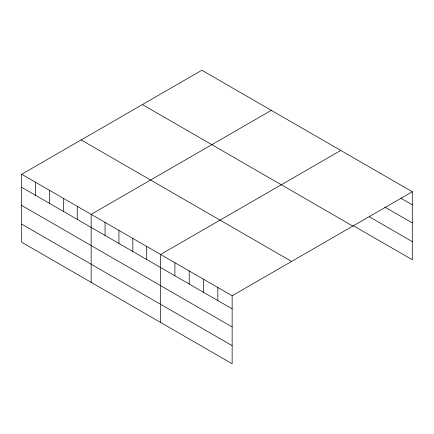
<?xml version="1.0" encoding="UTF-8"?>
<svg xmlns="http://www.w3.org/2000/svg" width="434" height="434" viewBox="0 0 434 434"><rect width="100%" height="100%" fill="white"/><g stroke="black" fill="none" stroke-linecap="round" stroke-linejoin="round"><path stroke-width="0.65" d="M232.147 326.954L232.147 295.76L21.7 174.262L21.7 242.248L232.147 363.752L232.147 326.954L21.7 205.45M353.341 225.696L412.3 259.738L412.3 191.752L201.853 70.248L21.7 174.262M271.299 110.344L91.145 214.358L91.145 282.344M340.75 150.441L160.596 254.454L160.596 322.44M232.147 295.76L412.3 191.752M400.853 198.208L412.3 204.815M384.822 207.078L412.3 222.94M369.367 216.826L412.3 241.613M142.401 104.572L352.847 226.076M81.153 139.938L291.599 261.436M21.7 187.325L232.147 308.829M21.7 224.123L232.147 345.627M217.835 287.498L217.835 300.567M203.524 279.236L203.524 292.304M189.213 270.973L189.213 284.042M174.902 262.716L174.902 275.78M146.703 246.431L146.703 259.499M132.815 238.412L132.815 251.481M118.927 230.394L118.927 243.458M105.039 222.376L105.039 235.44M77.257 206.34L77.257 219.403M63.369 198.316L63.369 211.385M49.481 190.298L49.481 203.367M35.588 182.28L35.588 195.349"/></g></svg>
